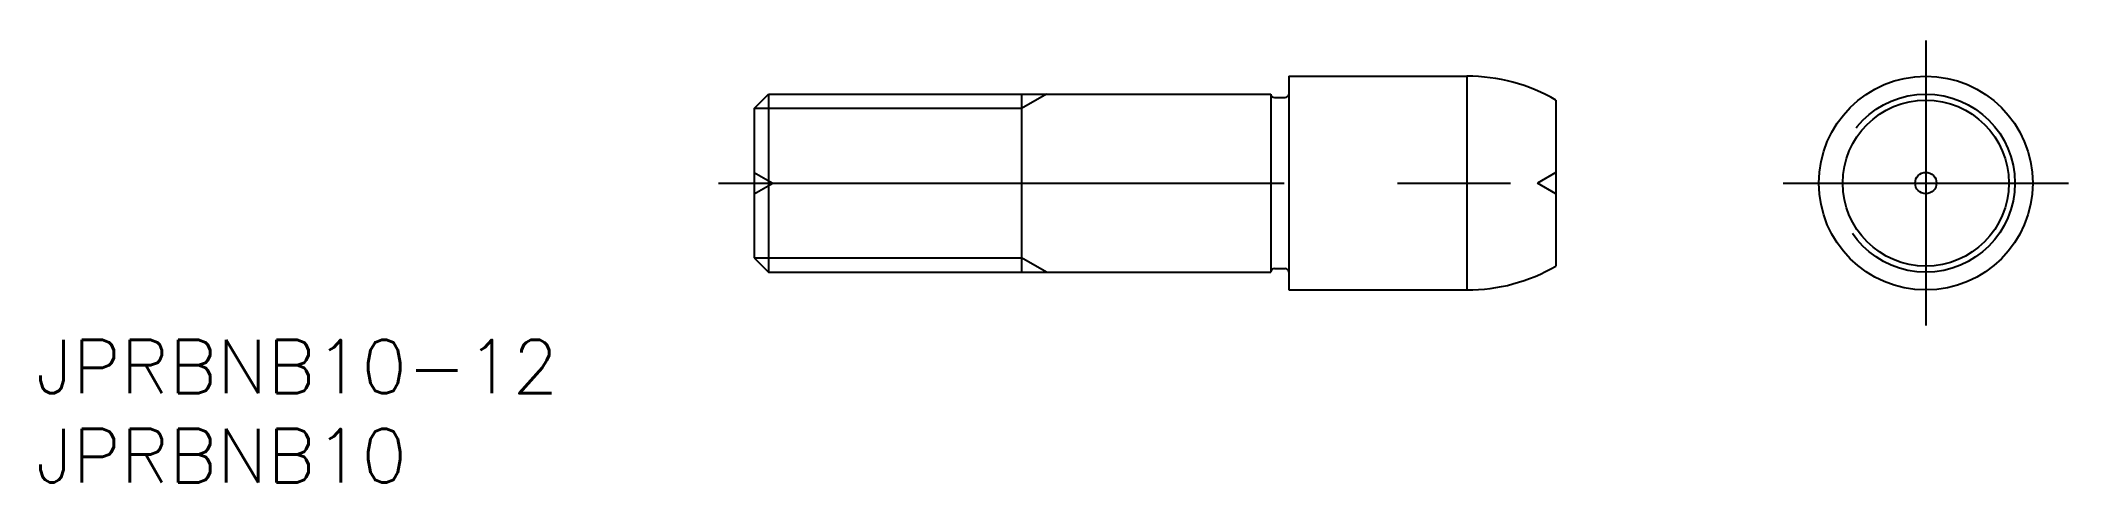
# Model space of a CAD drawing. Extents: x -40 to 74, y -17 to 8.
import ezdxf

# ---------------------------------------------------------------- set-up
doc = ezdxf.new("R2010")
doc.units = 0
doc.linetypes.add('CENTER', pattern=[50.8, 31.75, -6.35, 6.35, -6.35])
doc.linetypes.add('DASHED', pattern=[19.05, 12.7, -6.35])
doc.layers.get('0').update_dxf_attribs({"linetype": 'CONTINUOUS'})
doc.layers.add('CENTER', color=1, linetype='CENTER')
doc.styles.get("Standard").update_dxf_attribs({"font": 'txt.shx', "height": 3, "bigfont": 'bigfont.shx'})

msp = doc.modelspace()

# ---------------------------------------------------------------- linework, layer by layer
at = {"color": 7, "linetype": 'CONTINUOUS'}
for p, q in [((30, 6), (40, 6)), ((30, 6), (30, -6)), ((40, 6), (40, -6)), ((0, 4.19), (0.81, 5)), ((0.81, 5), (29, 5)), ((0.81, 5), (0.81, -5)), ((15, 5), (15, -5)), ((29, 5), (29, -5)), ((29.2, 4.8), (29.8, 4.8)), ((45, 4.66), (45, -4.66)), ((0, 4.19), (0, -4.19)), ((0, -4.19), (0.81, -5)), ((0.81, -5), (29, -5)), ((29.2, -4.8), (29.8, -4.8)), ((30, -6), (40, -6))]:
    msp.add_line(p, q, dxfattribs=at)
at = {"color": 3, "linetype": 'CONTINUOUS'}
for p, q in [((16.41, 5), (15, 4.19)), ((15, 4.19), (0, 4.19)), ((0, -4.19), (15, -4.19)), ((16.41, -5), (15, -4.19))]:
    msp.add_line(p, q, dxfattribs=at)
at = {"color": 3, "linetype": 'DASHED'}
for p, q in [((0, 0.6), (1.04, 0)), ((0, -0.6), (1.04, 0)), ((45, 0.6), (43.96, 0)), ((45, -0.6), (43.96, 0))]:
    msp.add_line(p, q, dxfattribs=at)
at = {"color": 7, "linetype": 'CONTINUOUS'}
for radius in [6, 4.66, 0.6]:
    msp.add_circle((65.76, 0), radius, dxfattribs=at)
at = {"color": 3, "linetype": 'DASHED'}
msp.add_circle((65.76, 0), 5, dxfattribs=at)
at = {"color": 7, "linetype": 'CONTINUOUS'}
for centre, radius, start, end in [((40, -4), 10, 60, 90), ((29.2, 5), 0.2, 180, 270), ((29.8, 5), 0.2, 270, 0), ((29.2, -5), 0.2, 90, 180), ((29.8, -5), 0.2, 0, 90), ((40, 4), 10, 270, 300)]:
    msp.add_arc(centre, radius, start, end, dxfattribs=at)
at = {"layer": 'CENTER', "color": 1, "linetype": 'CENTER'}
for p, q in [((65.76, 8), (65.76, -8)), ((-2, 0), (47, 0)), ((57.76, 0), (73.76, 0))]:
    msp.add_line(p, q, dxfattribs=at)

# ---------------------------------------------------------------- texts
at = {"color": 7, "linetype": 'CONTINUOUS'}
for s, p in [('JPRBNB10-12', (-40.31, -11.8)), ('JPRBNB10', (-40.31, -16.8))]:
    msp.add_text(s, height=3, dxfattribs=at).set_placement(p)

doc.saveas('drawing.dxf')
